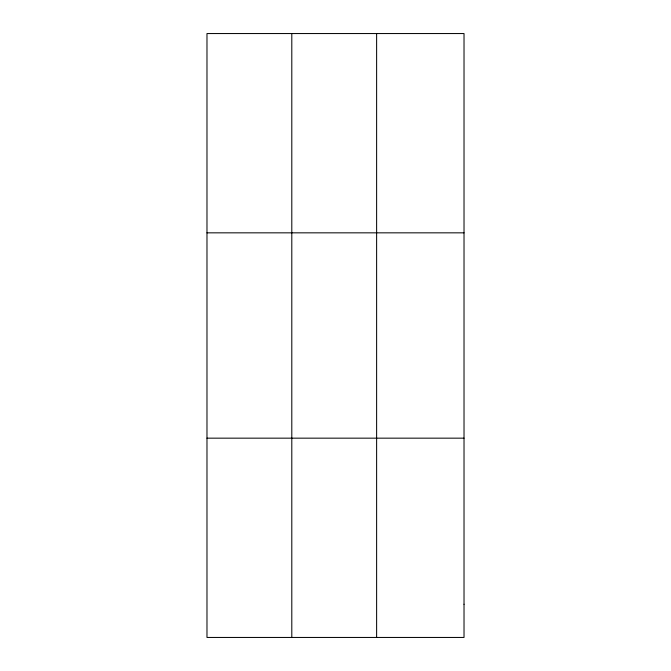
<?xml version="1.0" encoding="UTF-8"?>
<svg xmlns="http://www.w3.org/2000/svg" width="671" height="671" viewBox="0 0 671 671"><rect width="100%" height="100%" fill="white"/><g stroke="black" fill="none" stroke-linecap="round" stroke-linejoin="round"><path stroke-width="1.01" d="M291.801 637.45L291.801 33.55M376.624 637.45L376.624 33.55M206.978 232.837L464.022 232.837M206.978 438.163L464.022 438.163M464.022 604.236L464.022 637.45L206.978 637.45L206.978 33.55L464.022 33.55L464.022 604.236"/></g></svg>
